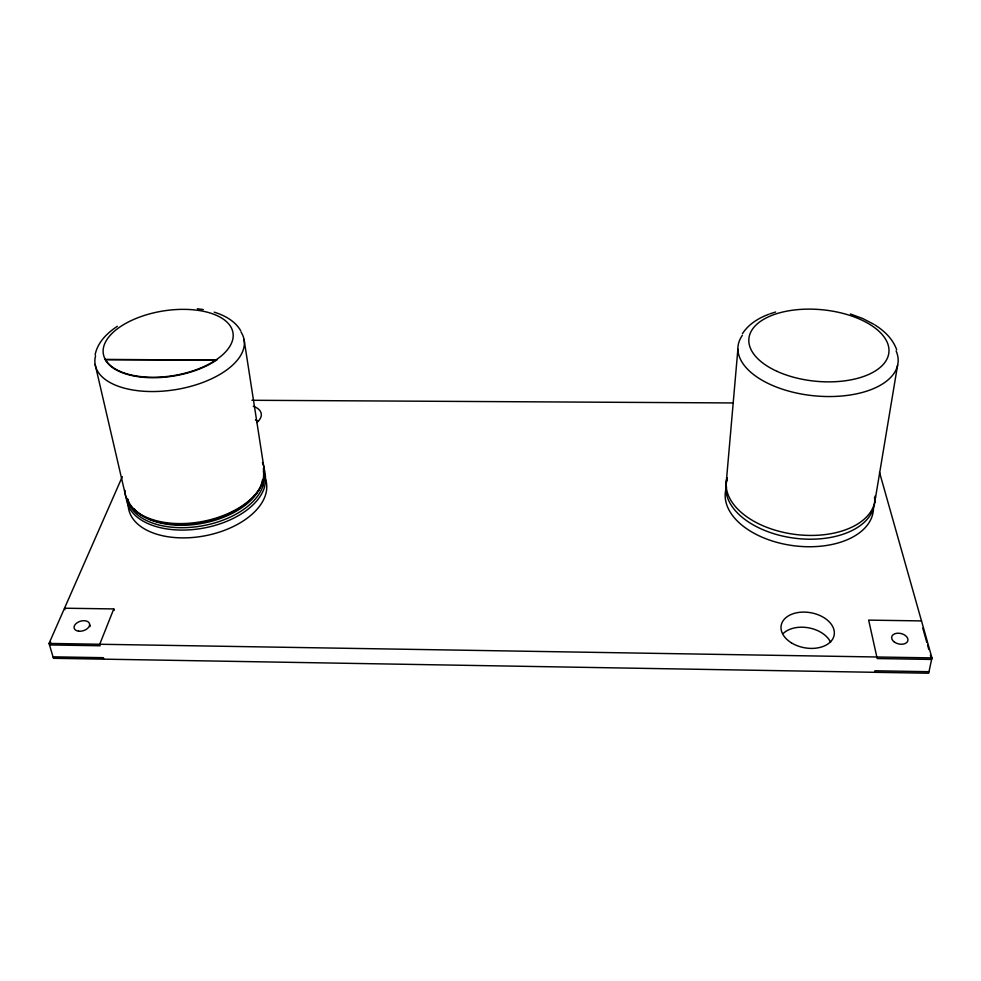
<?xml version="1.0" encoding="UTF-8"?>
<svg xmlns="http://www.w3.org/2000/svg" width="981" height="981" viewBox="0 0 981 981"><rect width="100%" height="100%" fill="white"/><g stroke="black" fill="none" stroke-linecap="round" stroke-linejoin="round"><path stroke-width="1.47" d="M726.136 483.768L737.871 349.346M874.794 501.99L897.603 365.177M874.66 672.304L874.942 670.783L928.982 671.703M879.528 472.388L931.95 657.895L928.651 673.224L53.452 658.3L49.05 643.426L122.306 476.68M95.132 354.766C97.548 342.357 107.187 332.964 117.389 326.281M64.942 609.692L64.525 608.208L113.771 608.931L99.743 644.259L100.136 645.768L49.491 644.934L50.681 642.224M742.409 333.712C748.491 324.257 758.472 318.052 768.846 314.263M769.975 313.834L775.652 312.007M105.212 359.561L216.629 359.99L105.212 359.561A65.678 32.729 -9.2 0 0 152.754 377.722A65.678 32.729 -9.2 0 0 216.629 359.99M251.945 400.273L733.077 402.946M921.49 620.912L868.663 620.127L877.186 658.545L931.619 659.44L930.417 655.173M49.05 643.426L931.95 657.895M53.011 656.829L103.324 657.687L103.716 659.158M197.365 308.745L203.3 309.567M214.201 312.154C224.661 315.392 235.342 321.106 240.86 330.977M850.417 313.981L862.863 318.592L873.777 324.257M874.807 324.919C884.298 330.769 892.894 339.034 896.683 349.751M922.79 628.134L926.8 642.359M927.609 645.216L928.811 649.483M113.771 608.931L114.152 610.427M95.145 364.442L125.887 496.987M244.061 339.463L264.563 471.714M89.921 625.118A8.007 4.979 -16.6 0 1 90.019 626.601M783.255 633.456A26.683 17.854 10.6 0 1 808.749 627.852A26.683 17.854 10.6 0 1 830.6 642.248M255.403 419.978A21.263 11.833 -8.8 0 1 258.469 421.327M253.257 406.293A21.41 11.747 -8.7 0 1 256.801 422.517M873.458 508.747A74.556 44.427 7.4 0 1 791.336 545.399A74.556 44.427 7.4 0 1 726.59 486.87M896.119 350.928A80.43 41.423 5.7 0 1 813.605 395.748A80.43 41.423 5.7 0 1 742.335 335.379M874.525 497.306A74.838 44.304 7.3 0 1 795.456 538.299A74.838 44.304 7.3 0 1 727.301 479.366M875.31 495.687A74.985 44.231 7.3 0 1 795.898 534.51A74.985 44.231 7.3 0 1 727.007 477.649M241.056 332.142A75.5 37.977 -9.3 0 1 175.709 389.616A75.5 37.977 -9.3 0 1 95.574 355.821M265.508 479.182A70.129 40.895 -10.9 0 1 204.735 535.847A70.129 40.895 -10.9 0 1 128.192 505.007M262.503 479.844A68.167 39.338 -10.7 0 1 206.709 522.456A68.167 39.338 -10.7 0 1 134.103 508.796M263.399 470.782A69.418 39.939 -11 0 1 203.876 522.076A69.418 39.939 -11 0 1 127.481 498.569M263.129 485.252A69.308 40.135 -10.5 0 1 193.6 527.079A69.308 40.135 -10.5 0 1 127.616 499.341M263.852 473.946A69.295 40.062 -10.7 0 1 263.006 485.252M262.381 462.578A70.657 40.54 -11.2 0 1 263.227 480.518M125.028 490.463A70.657 40.54 -11.2 0 0 125.384 494.841A70.632 40.601 -10.7 0 0 192.239 522.971A70.632 40.601 -10.7 0 0 263.399 480.518M264.6 486.846A70.424 40.92 -10.3 0 1 190.424 529.777A70.424 40.92 -10.3 0 1 126.304 496.754M263.239 468.893A70.399 40.724 -10.8 0 1 264.38 486.846M894.414 642.089A8.302 5.346 13.3 0 0 907.817 640.863A8.302 5.346 13.3 0 0 897.161 633.236A8.302 5.346 13.3 0 0 894.414 642.089M78.59 631.188A8.02 4.979 -16.6 0 0 89.627 624.112A8.02 4.979 -16.6 0 0 77.315 622.616A8.02 4.979 -16.6 0 0 78.59 631.188M791.299 642.776A26.916 17.793 10.3 0 0 834.095 635.394A26.916 17.793 10.3 0 0 797.639 612.598A26.916 17.793 10.3 0 0 791.299 642.776M777.124 371.382A70.325 35.88 5.6 0 0 888.541 354.619A70.325 35.88 5.6 0 0 791.091 310.425A70.325 35.88 5.6 0 0 777.124 371.382M136.371 375.993A65.69 32.729 -9.2 0 0 233.196 335.036A65.69 32.729 -9.2 0 0 134.851 318.96A65.69 32.729 -9.2 0 0 136.371 375.993"/></g></svg>
